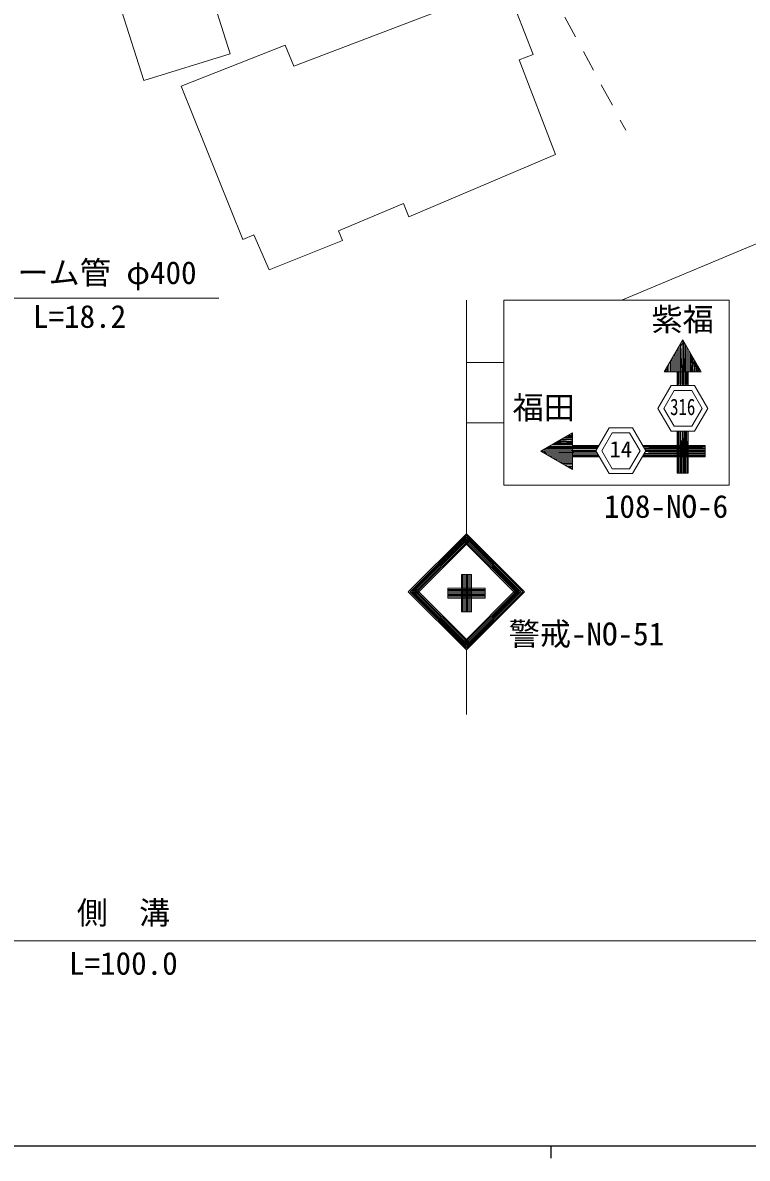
# Model space of a CAD drawing. Units: millimetres, scale not verified. Extents: x 40000 to 680000, y 20000 to 380000.
# Drawn here: x 325600 to 383770, y 204000 to 295158 of the extents above; entities that cross this region are included whole.
import ezdxf
from ezdxf.enums import TextEntityAlignment as Align

# ---------------------------------------------------------------- set-up
doc = ezdxf.new("R2010")
doc.units = ezdxf.units.MM
doc.header["$LTSCALE"] = 1000
for name, color, linetype, lineweight in [('M-BGD', 7, 'Continuous', 13), ('M-STR-STR3', 7, 'Continuous', 13), ('M-STR-STRC', 7, 'Continuous', 13), ('M-TTL-BAND', 7, 'Continuous', 25)]:
    doc.layers.add(name, color=color, linetype=linetype, lineweight=lineweight)
doc.styles.add('ＭＳ ゴシック', font='')
doc.styles.get('ＭＳ ゴシック').set_extended_font_data('MS Gothic')

msp = doc.modelspace()

# ---------------------------------------------------------------- linework, layer by layer
at = {"layer": 'M-BGD'}
for p, q in [((340454, 298366), (342267, 292672)), ((347374, 291663), (362753, 297544)), ((335320, 290528), (333536, 296145)), ((365255, 296023), (366573, 292609)), ((369975, 294024), (369129, 295593)), ((342267, 292672), (335320, 290528)), ((338315, 290074), (346664, 293353)), ((346664, 293353), (347374, 291663)), ((371421, 291343), (370609, 292849)), ((366573, 292609), (365457, 292170)), ((365457, 292170), (368364, 284565)), ((343271, 277745), (338315, 290074)), ((372940, 288527), (372051, 290174)), ((374010, 286542), (373577, 287346)), ((368364, 284565), (356601, 279562)), ((356162, 280644), (350957, 278447)), ((356601, 279562), (356162, 280644)), ((344151, 278119), (343271, 277745)), ((345382, 275325), (344151, 278119)), ((350957, 278447), (351261, 277669)), ((351261, 277669), (345382, 275325))]:
    msp.add_line(p, q, dxfattribs=at)
at = {"layer": 'M-STR-STR3'}
for p, q in [((319007, 273053), (341344, 273053)), ((385296, 221448), (282089, 221448))]:
    msp.add_line(p, q, dxfattribs=at)
at = {"layer": 'M-STR-STRC'}
for p, q in [((406479, 286605), (373739, 272908)), ((361219, 272876), (361219, 258032)), ((382323, 272876), (364219, 272876)), ((364219, 272876), (364219, 258032)), ((382323, 272876), (382323, 258032)), ((378583, 269688), (377108, 267133)), ((378183, 267133), (378183, 268994)), ((378290, 267133), (378290, 269180)), ((378415, 269397), (378415, 267171)), ((378518, 267022), (378440, 269440)), ((378448, 269209), (378583, 269521)), ((378576, 266042), (378583, 269397)), ((378583, 269688), (378583, 266117)), ((378583, 269688), (380059, 267133)), ((378674, 266042), (378674, 269531)), ((378697, 267133), (378697, 269491)), ((378783, 267133), (378801, 269312)), ((378826, 267133), (378826, 269269)), ((378954, 267133), (378954, 269046)), ((377711, 267133), (377711, 268178)), ((377818, 267133), (377818, 268363)), ((377943, 267133), (377943, 268579)), ((378063, 267133), (378063, 268787)), ((379083, 267133), (379083, 268823)), ((379171, 267133), (379186, 268645)), ((379225, 267133), (379225, 268578)), ((379225, 267239), (379444, 268198)), ((379375, 267193), (379283, 268476)), ((379375, 267133), (379375, 268318)), ((379533, 267193), (379412, 268059)), ((379533, 267133), (379533, 268043)), ((361219, 267876), (364219, 267876)), ((380059, 267133), (377108, 267133)), ((377216, 267133), (377272, 267382)), ((377326, 267210), (377265, 267404)), ((377309, 267133), (377360, 267364)), ((377360, 267133), (377360, 267569)), ((377480, 267133), (377480, 267777)), ((377596, 267133), (377596, 267977)), ((378133, 267133), (378133, 266042)), ((378222, 266042), (378225, 267133)), ((378293, 267133), (378293, 266117)), ((378505, 266117), (378519, 267133)), ((378777, 266042), (378777, 267142)), ((378845, 266117), (378845, 267867)), ((378908, 267133), (378908, 266042)), ((378954, 266117), (378954, 267322)), ((379033, 267133), (379033, 266042)), ((379311, 267133), (379292, 267535)), ((379451, 267133), (379375, 267457)), ((379637, 267133), (379604, 267921)), ((379792, 267133), (379625, 267410)), ((379679, 267133), (379679, 267791)), ((379948, 267133), (379679, 267627)), ((379838, 267208), (379679, 267488)), ((379989, 267254), (379792, 267596)), ((379838, 267133), (379838, 267516)), ((378417, 266042), (378419, 267069)), ((377661, 266042), (376598, 264202)), ((377892, 265642), (377060, 264202)), ((379538, 266042), (377661, 266042)), ((379307, 265642), (377892, 265642)), ((379307, 265642), (380138, 264202)), ((379538, 266042), (380600, 264202)), ((377661, 262362), (376598, 264202)), ((377060, 264202), (377892, 262762)), ((380138, 264202), (379307, 262762)), ((379538, 262362), (380600, 264202)), ((361219, 263032), (364219, 263032)), ((372680, 262638), (371618, 260798)), ((374557, 262638), (372680, 262638)), ((374557, 262638), (375619, 260798)), ((379307, 262762), (377892, 262762)), ((367183, 260761), (369738, 262236)), ((369679, 261710), (368813, 261590)), ((369738, 261710), (368828, 261710)), ((369738, 261814), (368951, 261781)), ((369738, 261856), (369081, 261856)), ((369738, 262125), (369244, 261856)), ((369618, 262166), (369276, 261969)), ((369738, 262015), (369356, 262015)), ((369664, 262015), (369384, 261856)), ((369738, 261628), (369415, 261552)), ((369738, 261970), (369462, 261803)), ((369738, 262236), (369738, 259286)), ((372911, 262238), (372079, 260798)), ((374326, 262238), (372911, 262238)), ((374326, 262238), (375157, 260798)), ((377661, 262362), (379538, 262362)), ((378133, 262362), (378133, 259004)), ((378208, 259004), (378215, 262362)), ((378293, 262362), (378293, 259004)), ((378398, 259004), (378445, 262362)), ((378403, 260400), (378407, 262362)), ((378561, 260400), (378565, 262362)), ((378583, 261799), (378583, 259004)), ((378674, 259004), (378674, 262362)), ((378766, 262362), (378766, 259004)), ((378845, 259004), (378845, 262362)), ((378908, 262362), (378908, 260400)), ((379033, 262362), (379033, 259004)), ((367183, 260761), (371639, 260761)), ((367183, 260761), (369738, 259286)), ((367663, 260625), (367351, 260761)), ((369738, 260875), (367381, 260875)), ((371645, 260751), (367475, 260761)), ((371702, 260945), (367560, 260978)), ((371736, 261003), (367603, 261003)), ((367746, 261085), (371783, 261085)), ((369738, 261132), (367826, 261132)), ((369738, 261260), (368049, 261260)), ((369738, 261349), (368227, 261363)), ((369738, 261402), (368294, 261402)), ((369679, 261552), (368395, 261460)), ((369738, 261552), (368554, 261552)), ((369633, 261402), (368674, 261621)), ((371747, 261023), (369005, 261023)), ((369738, 261488), (369337, 261470)), ((371810, 261131), (369549, 261131)), ((371648, 260851), (369648, 260851)), ((369738, 261211), (371856, 261211)), ((372680, 258958), (371618, 260798)), ((372079, 260798), (372911, 259358)), ((375157, 260798), (374326, 259358)), ((374557, 258958), (375619, 260798)), ((375381, 261211), (380390, 261211)), ((380390, 261131), (375427, 261131)), ((380390, 261023), (375490, 261023)), ((375536, 260944), (380390, 260944)), ((380390, 260851), (375589, 260851)), ((375641, 260761), (380390, 260761)), ((378133, 260736), (375650, 260741)), ((375865, 261085), (380163, 261085)), ((378495, 259004), (378495, 261620)), ((378954, 259004), (378954, 261568)), ((380390, 261211), (380390, 260311)), ((369850, 260695), (367432, 260618)), ((367475, 260593), (369701, 260593)), ((369738, 260467), (367692, 260467)), ((369738, 260360), (367877, 260360)), ((369738, 260240), (368085, 260240)), ((369738, 260120), (368293, 260120)), ((369738, 259996), (368509, 259996)), ((369738, 259889), (368694, 259889)), ((371692, 260670), (369738, 260697)), ((369738, 260471), (371807, 260471)), ((371849, 260398), (369738, 260402)), ((369738, 260311), (371899, 260311)), ((371736, 260592), (369803, 260597)), ((375381, 260311), (380390, 260311)), ((380390, 260382), (375432, 260391)), ((375481, 260471), (380390, 260471)), ((380390, 260573), (375552, 260584)), ((378133, 260578), (375557, 260592)), ((378133, 260580), (375572, 260615)), ((380390, 260672), (375842, 260672)), ((378133, 260585), (378133, 259685)), ((379033, 260400), (378133, 260400)), ((369738, 259773), (368895, 259773)), ((369738, 259657), (369095, 259657)), ((369738, 259537), (369303, 259537)), ((369662, 259503), (369467, 259442)), ((369738, 259393), (369490, 259449)), ((369738, 259486), (369508, 259537)), ((372680, 258958), (374557, 258958)), ((374326, 259358), (372911, 259358)), ((379033, 259004), (378133, 259004)), ((361219, 258032), (361219, 253995)), ((382323, 258032), (364219, 258032)), ((356552, 249470), (361219, 254137)), ((356694, 249470), (361219, 253995)), ((356835, 249470), (361219, 253854)), ((356976, 249470), (361219, 253713)), ((357047, 249399), (361290, 253642)), ((357118, 249329), (361360, 253571)), ((357188, 249258), (361431, 253500)), ((365249, 249258), (361007, 253500)), ((365320, 249329), (361078, 253571)), ((365391, 249399), (361148, 253642)), ((365886, 249470), (361219, 254137)), ((365744, 249470), (361219, 253995)), ((365603, 249470), (361219, 253854)), ((365462, 249470), (361219, 253713)), ((360819, 250869), (360817, 247869)), ((361619, 250868), (360819, 250869)), ((360919, 250869), (360917, 247869)), ((361019, 250869), (361017, 247869)), ((361119, 250869), (361117, 247869)), ((361219, 250869), (361217, 247869)), ((361319, 250869), (361317, 247869)), ((361419, 250869), (361417, 247869)), ((361519, 250868), (361517, 247868)), ((361619, 250868), (361617, 247868)), ((361219, 244803), (356552, 249470)), ((361219, 244944), (356694, 249470)), ((361219, 245086), (356835, 249470)), ((361219, 245227), (356976, 249470)), ((361290, 245298), (357047, 249541)), ((361360, 245369), (357118, 249611)), ((361431, 245439), (357188, 249682)), ((362718, 249767), (359718, 249770)), ((359718, 249770), (359718, 248970)), ((362718, 249667), (359718, 249670)), ((362718, 249567), (359718, 249570)), ((362718, 249467), (359718, 249470)), ((362718, 249367), (359718, 249370)), ((362718, 249267), (359718, 249270)), ((362718, 249167), (359718, 249170)), ((362718, 249067), (359718, 249070)), ((362718, 248967), (359718, 248970)), ((361007, 245439), (365249, 249682)), ((361078, 245369), (365320, 249611)), ((361148, 245298), (365391, 249541)), ((361219, 245227), (365462, 249470)), ((361219, 245086), (365603, 249470)), ((361219, 244944), (365744, 249470)), ((361219, 244803), (365886, 249470)), ((362718, 249767), (362718, 248967)), ((361617, 247868), (360817, 247869)), ((361219, 244803), (361219, 239636))]:
    msp.add_line(p, q, dxfattribs=at)
at = {"layer": 'M-TTL-BAND'}
for p, q in [((40000, 205000), (579000, 205000)), ((368000, 205000), (368000, 204000))]:
    msp.add_line(p, q, dxfattribs=at)

# ---------------------------------------------------------------- texts
at = {"layer": 'M-STR-STR3', "style": 'ＭＳ ゴシック'}
for s, p in [('ヒューム管 φ400', (320175, 273627)), ('L=18.2', (326425, 270114)), ('側\u3000溝', (329942, 222244)), ('L=100.0', (329317, 218186))]:
    msp.add_text(s, height=1833, dxfattribs=at).set_placement(p, align=Align.BOTTOM_LEFT)
at = {"layer": 'M-STR-STRC', "style": 'ＭＳ ゴシック'}
for s, height, p in [('紫福', 1833, (376079, 269876)), ('福田', 1833, (364927, 262795)), ('14', 1320, (372718, 259860)), ('108-NO-6', 1833, (372256, 254862)), ('警戒-NO-51', 1833, (364616, 244627))]:
    msp.add_text(s, height=height, dxfattribs=at).set_placement(p, align=Align.BOTTOM_LEFT)
at = {"layer": 'M-STR-STRC', "style": 'ＭＳ ゴシック', "width": 0.75}
msp.add_text('316', height=1320, dxfattribs=at).set_placement((377574, 263264), align=Align.BOTTOM_LEFT)

doc.saveas('drawing.dxf')
